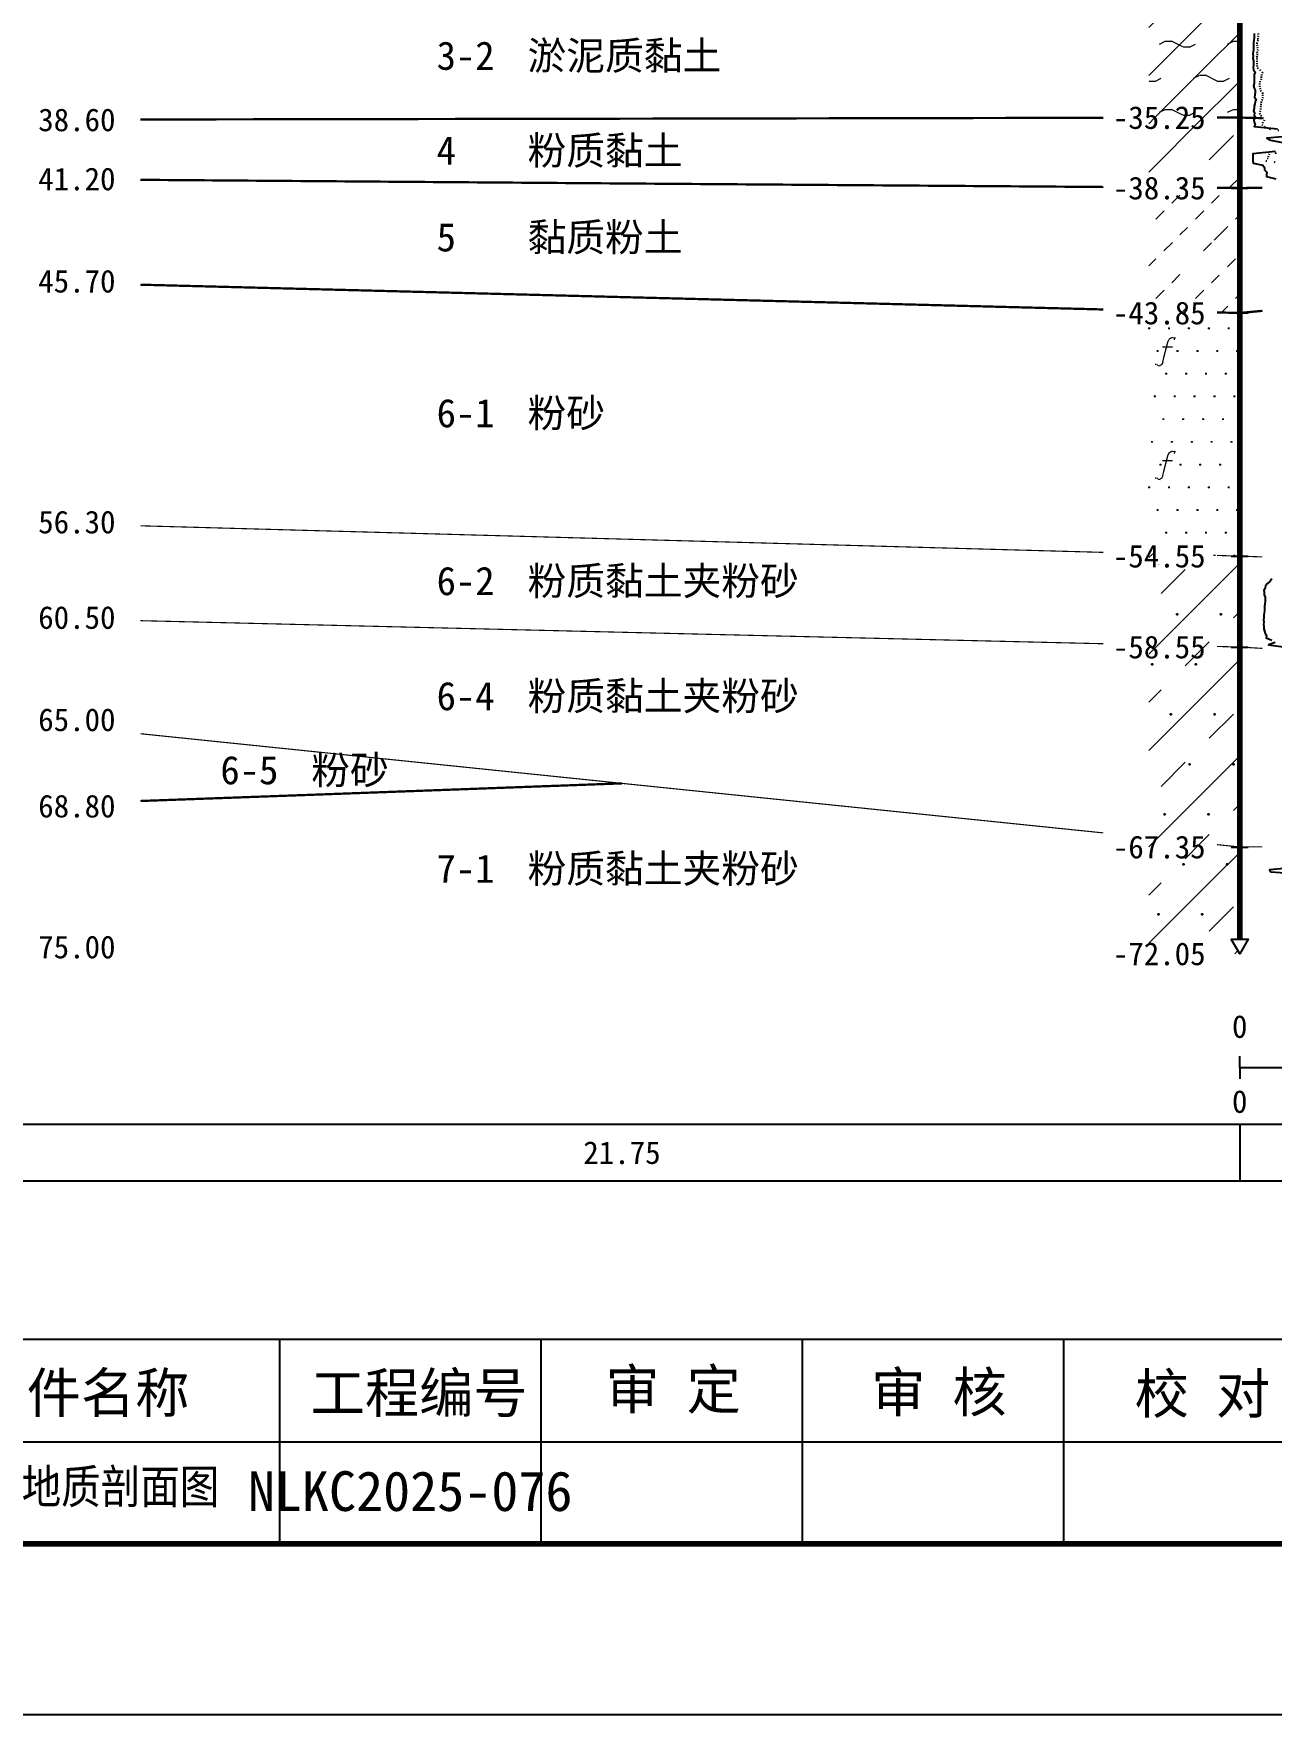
# Model space of a CAD drawing. Extents: x -37 to 3540, y -1485 to 297.
# Drawn here: x 1526.2 to 1635.2, y -1485 to -1337.1 of the extents above; entities that cross this region are included whole.
import ezdxf
from ezdxf.enums import TextEntityAlignment as Align

# ---------------------------------------------------------------- set-up
doc = ezdxf.new("R2010")
doc.units = 0
doc.linetypes.add('DOT', pattern=[6.35, 0, -6.35])
doc.layers.get('0').update_dxf_attribs({"linetype": 'CONTINUOUS'})
for name, color, linetype in [('CURVE', 200, 'CONTINUOUS'), ('FRAME', 7, 'CONTINUOUS'), ('HOLE', 41, 'CONTINUOUS'), ('RULER', 7, 'CONTINUOUS'), ('STRATUM', 241, 'CONTINUOUS')]:
    doc.layers.add(name, color=color, linetype=linetype)
doc.layers.add('HATCH', color=7, linetype='CONTINUOUS', lineweight=13)
doc.styles.add('ST', font='')
doc.styles.get('ST').set_extended_font_data('SimSun')
pattern_1 = [(45, (1335.897, -1485), (-4.24264, 4.24264), [10, 0]), (45, (1336.958, -1488.182), (-2.12132, 6.36396), [3, -3])]
pattern_2 = [(82.875, (1334.0608, -1487.6533), (0.000812, 22.000388), [0.1964, -177.1742]), (143.13, (1334.283, -1487.82), (-65.99992, 44.00012), [0.2778, -109.7222]), (172.875, (1334.673, -1487.8687), (-154.00054, 21.999253), [0.3929, -176.9777]), (206.565, (1335.066, -1487.672), (-21.99935, -21.9993), [0.439, -48.753]), (243.435, (1335.262, -1487.28), (2e-05, -21.99933), [0.439, -48.7552]), (255.964, (1335.4583, -1486.494), (-0.00044, -21.9989), [0.8099, -89.8983]), (255.964, (1336.1404, -1483.7656), (-0.00044, -21.9989), [2.8124, -87.8958]), (255.964, (1336.291, -1483.163), (-0.00044, -21.9989), [0.6212, -90.087]), (216.87, (1336.7096, -1482.6037), (-21.99996, -22.00004), [0.2778, -109.7222]), (243.435, (1336.487, -1482.77), (2e-05, -21.99933), [0.439, -48.7552]), (206.565, (1337.102, -1482.407), (-21.99935, -21.9993), [0.439, -48.753]), (172.875, (1337.492, -1482.456), (-154.00054, 21.999253), [0.3929, -176.9777]), (143.13, (1337.7143, -1482.6228), (-65.99992, 44.00012), [0.2778, -109.7222]), (82.875, (1337.69, -1482.8177), (0.000812, 22.000388), [0.1964, -177.1742]), (0, (1335.172, -1484.252), (0, 22), [1.9643, -20.0357]), (0, (1335.952, -1485), (2.2, 4.4), [0, -3.85]), (0, (1335.897, -1484.945), (2.2, 4.4), [0, -3.85]), (0, (1335.897, -1485), (2.2, 4.4), [0, -3.85]), (0, (1335.842, -1485), (2.2, 4.4), [0, -3.85]), (0, (1335.897, -1485.055), (2.2, 4.4), [0, -3.85])]

# ---------------------------------------------------------------- blocks, each defined once
blk = doc.blocks.new('图签_A3长')
for p, q in [((0, 18), (-380, 18)), ((-188, 0), (-188, 18)), ((-165, 0), (-165, 18)), ((-142, 0), (-142, 18)), ((-119, 0), (-119, 18)), ((-320, 9), (0, 9)), ((-380, 0), (0, 0))]:
    blk.add_line(p, q)
at = {"style": 'ST'}
for s, p in [('图件名称', (-205.49, 13.3)), ('工程编号', (-175.73, 13.3)), ('审 定', (-153.38, 13.61)), ('审 核', (-129.99, 13.36)), ('校 对', (-106.8, 13.23))]:
    blk.add_text(s, height=3.5, dxfattribs=at).set_placement(p, align=Align.MIDDLE_CENTER)
for tag, p in [('01＿单位名称', (-349.98, 8.36)), ('02＿工程名称', (-271.3, 5.16)), ('04＿工程编号', (-176.51, 4.65)), ('05＿日期', (-35.59, 4.65)), ('06＿图号', (-11.16, 4.91))]:
    blk.add_attdef(tag, text='', height=3.5, dxfattribs=at).set_placement(p, align=Align.MIDDLE_CENTER)
at = {"style": 'ST', "width": 0.85}
blk.add_attdef('03＿图件名称', text='', height=3, dxfattribs=at).set_placement((-205.49, 5.05), align=Align.MIDDLE_CENTER)

msp = doc.modelspace()

# ---------------------------------------------------------------- hatches: boundary and pattern name
at = {"layer": 'HATCH'}
h = msp.add_hatch(dxfattribs=at)
h.set_pattern_fill('YNNT', color=251, style=0)
h.set_pattern_definition([(45, (1335.897, -1485), (-2.12132, 2.12132), [10, 0]), (26.565, (1336.971, -1485.2536), (5.999823, 5.999812), [0.567, -12.849]), (0, (1336.404, -1485.2536), (0, 6), [0.567, -5.433]), (26.565, (1334.3157, -1485), (5.999823, 5.999812), [0.567, -12.849]), (0, (1334.823, -1484.7464), (0, 6), [0.567, -5.433]), (153.435, (1336.404, -1485.2536), (-5.999818, -5e-06), [1.134, -12.2826]), (26.565, (1339.971, -1482.2536), (5.999823, 5.999812), [0.567, -12.849]), (0, (1339.404, -1482.2536), (0, 6), [0.567, -5.433]), (26.565, (1337.3157, -1482), (5.999823, 5.999812), [0.567, -12.849]), (0, (1337.823, -1481.7464), (0, 6), [0.567, -5.433]), (153.435, (1339.404, -1482.2536), (-5.999818, -5e-06), [1.134, -12.2826])])
h.paths.add_polyline_path([(1632.38, -1335.26), (1624.38, -1335.05), (1624.38, -1344.47), (1632.38, -1344.46)])
h.paths.add_polyline_path([(1620.31, -1345.95), (1629.87, -1345.95), (1629.87, -1343.01), (1620.31, -1343.01)], flags=9)
h.paths.add_polyline_path([(1620.31, -1336.75), (1629.87, -1336.75), (1629.87, -1333.81), (1620.31, -1333.81)], flags=9)
h = msp.add_hatch(dxfattribs=at)
h.set_pattern_fill('FZNT', color=32, style=0)
h.set_pattern_definition(pattern_1)
h.paths.add_polyline_path([(1632.38, -1344.46), (1624.38, -1344.47), (1624.38, -1350.6), (1632.38, -1350.66)])
h.paths.add_polyline_path([(1620.31, -1352.15), (1629.87, -1352.15), (1629.87, -1349.21), (1620.31, -1349.21)], flags=9)
h.paths.add_polyline_path([(1620.31, -1345.95), (1629.87, -1345.95), (1629.87, -1343.01), (1620.31, -1343.01)], flags=9)
h = msp.add_hatch(dxfattribs=at)
h.set_pattern_fill('NZFT', color=52, style=0)
h.set_pattern_definition([(45, (1335.897, -1485), (-6e-07, 6.99998), [0.9473, -8.9522]), (45, (1337.297, -1483.6), (-6e-07, 6.99998), [0.9869, -8.9126]), (45, (1338.697, -1482.2), (-6e-07, 6.99998), [1.06018, -8.83931]), (45, (1340.097, -1480.8), (-6e-07, 6.99998), [0.94918, -8.95032]), (45, (1341.497, -1479.4), (-6e-07, 6.99998), [1.0365, -8.863]), (45, (1339.397, -1485), (-6e-07, 6.99998), [1.01335, -8.88615]), (45, (1340.797, -1483.6), (-6e-07, 6.99998), [1.07896, -12.12037]), (45, (1342.197, -1482.2), (-6e-07, 6.99998), [0.99882, -8.90067]), (45, (1336.597, -1480.8), (-4e-07, 6.99998), [1.05533, -8.84416]), (45, (1337.997, -1479.4), (-4e-07, 6.99998), [1.0365, -8.863])])
h.paths.add_polyline_path([(1632.38, -1350.66), (1624.38, -1350.6), (1624.38, -1361.45), (1632.38, -1361.66)])
h.paths.add_polyline_path([(1620.31, -1363.15), (1629.87, -1363.15), (1629.87, -1360.21), (1620.31, -1360.21)], flags=9)
h.paths.add_polyline_path([(1620.31, -1352.15), (1629.87, -1352.15), (1629.87, -1349.21), (1620.31, -1349.21)], flags=9)
h = msp.add_hatch(dxfattribs=at)
h.set_pattern_fill('FS', color=142, style=0)
h.set_pattern_definition([(82.875, (1335.0624, -1486.206), (0.0003693, 10.0001764), [0.0893, -80.5337]), (143.13, (1335.1634, -1486.2818), (-29.999964, 20.000054), [0.12627, -49.87373]), (172.875, (1335.3406, -1486.304), (-70.0002457, 9.9996603), [0.17857, -80.44443]), (206.565, (1335.519, -1486.2147), (-9.999705, -9.99969), [0.19954, -22.16046]), (243.435, (1335.6083, -1486.0363), (9e-06, -9.999696), [0.19954, -22.16146]), (255.964, (1335.6976, -1485.679), (-0.0002, -9.999501), [0.36813, -40.86287]), (255.964, (1336.0076, -1484.439), (-0.0002, -9.999501), [1.27838, -39.95262]), (255.964, (1336.076, -1484.165), (-0.0002, -9.999501), [0.28235, -40.94865]), (216.87, (1336.2663, -1483.9108), (-9.999982, -10.000018), [0.12627, -49.87373]), (243.435, (1336.1653, -1483.9865), (9e-06, -9.999696), [0.19954, -22.16146]), (206.565, (1336.445, -1483.8215), (-9.999705, -9.99969), [0.19954, -22.16046]), (172.875, (1336.622, -1483.8437), (-70.0002457, 9.9996603), [0.17857, -80.44443]), (143.13, (1336.723, -1483.9194), (-29.999964, 20.000054), [0.12627, -49.87373]), (82.875, (1336.712, -1484.008), (0.0003693, 10.0001764), [0.0893, -80.5337]), (0, (1335.567, -1484.66), (0, 10), [0.89286, -9.10714]), (0, (1335.922, -1485), (1, 2), [0, -1.75]), (0, (1335.897, -1484.975), (1, 2), [0, -1.75]), (0, (1335.897, -1485), (1, 2), [0, -1.75]), (0, (1335.872, -1485), (1, 2), [0, -1.75]), (0, (1335.897, -1485.025), (1, 2), [0, -1.75])])
h.paths.add_polyline_path([(1632.38, -1361.66), (1624.38, -1361.45), (1624.38, -1382.84), (1632.38, -1383.06)])
h.paths.add_polyline_path([(1620.32, -1384.54), (1629.86, -1384.54), (1629.86, -1381.64), (1620.32, -1381.64)], flags=9)
h.paths.add_polyline_path([(1620.31, -1363.15), (1629.87, -1363.15), (1629.87, -1360.21), (1620.31, -1360.21)], flags=9)
h = msp.add_hatch(dxfattribs=at)
h.set_pattern_fill('FZNT', color=32, style=0)
h.set_pattern_definition(pattern_1)
h.paths.add_polyline_path([(1632.38, -1383.06), (1624.38, -1382.84), (1624.38, -1390.87), (1632.38, -1391.06)])
h.paths.add_polyline_path([(1620.31, -1392.55), (1629.87, -1392.55), (1629.87, -1389.61), (1620.31, -1389.61)], flags=9)
h.paths.add_polyline_path([(1620.32, -1384.54), (1629.86, -1384.54), (1629.86, -1381.64), (1620.32, -1381.64)], flags=9)
h = msp.add_hatch(dxfattribs=at)
h.set_pattern_fill('FS', color=32, scale=2.2, style=0)
h.set_pattern_definition(pattern_2)
h.paths.add_polyline_path([(1632.38, -1383.06), (1624.38, -1382.84), (1624.38, -1390.87), (1632.38, -1391.06)])
h.paths.add_polyline_path([(1620.31, -1392.55), (1629.87, -1392.55), (1629.87, -1389.61), (1620.31, -1389.61)], flags=9)
h.paths.add_polyline_path([(1620.32, -1384.54), (1629.86, -1384.54), (1629.86, -1381.64), (1620.32, -1381.64)], flags=9)
h = msp.add_hatch(dxfattribs=at)
h.set_pattern_fill('FZNT', color=32, style=0)
h.set_pattern_definition(pattern_1)
h.paths.add_polyline_path([(1632.38, -1391.06), (1624.38, -1390.87), (1624.38, -1407.83), (1632.38, -1408.66)])
h.paths.add_polyline_path([(1620.31, -1410.15), (1629.87, -1410.15), (1629.87, -1407.21), (1620.31, -1407.21)], flags=9)
h.paths.add_polyline_path([(1620.31, -1392.55), (1629.87, -1392.55), (1629.87, -1389.61), (1620.31, -1389.61)], flags=9)
h = msp.add_hatch(dxfattribs=at)
h.set_pattern_fill('FS', color=32, scale=2.2, style=0)
h.set_pattern_definition(pattern_2)
h.paths.add_polyline_path([(1632.38, -1391.06), (1624.38, -1390.87), (1624.38, -1407.83), (1632.38, -1408.66)])
h.paths.add_polyline_path([(1620.31, -1410.15), (1629.87, -1410.15), (1629.87, -1407.21), (1620.31, -1407.21)], flags=9)
h.paths.add_polyline_path([(1620.31, -1392.55), (1629.87, -1392.55), (1629.87, -1389.61), (1620.31, -1389.61)], flags=9)
h = msp.add_hatch(dxfattribs=at)
h.set_pattern_fill('FZNT', color=32, style=0)
h.set_pattern_definition(pattern_1)
h.paths.add_polyline_path([(1632.38, -1408.66), (1624.38, -1407.83), (1624.38, -1418.06), (1632.38, -1418.06), (1631.63, -1416.76), (1632.38, -1416.76)])
h.paths.add_polyline_path([(1620.31, -1419.55), (1629.87, -1419.55), (1629.87, -1416.61), (1620.31, -1416.61)], flags=9)
h.paths.add_polyline_path([(1620.31, -1410.15), (1629.87, -1410.15), (1629.87, -1407.21), (1620.31, -1407.21)], flags=9)
h = msp.add_hatch(dxfattribs=at)
h.set_pattern_fill('FS', color=32, scale=2.2, style=0)
h.set_pattern_definition(pattern_2)
h.paths.add_polyline_path([(1632.38, -1408.66), (1624.38, -1407.83), (1624.38, -1418.06), (1632.38, -1418.06), (1631.63, -1416.76), (1632.38, -1416.76)])
h.paths.add_polyline_path([(1620.31, -1419.55), (1629.87, -1419.55), (1629.87, -1416.61), (1620.31, -1416.61)], flags=9)
h.paths.add_polyline_path([(1620.31, -1410.15), (1629.87, -1410.15), (1629.87, -1407.21), (1620.31, -1407.21)], flags=9)

# ---------------------------------------------------------------- linework, layer by layer
at = {"layer": 'CURVE', "color": 30, "linetype": 'Continuous'}
for points in [[(1633.65, -1337.06), (1633.64, -1337.26), (1633.64, -1337.46), (1633.61, -1337.66), (1633.58, -1337.86), (1633.58, -1338.06), (1633.59, -1338.26), (1633.6, -1338.46), (1633.56, -1338.66), (1633.52, -1338.86), (1633.55, -1339.06), (1633.52, -1339.26), (1633.59, -1339.46), (1633.58, -1339.66), (1633.58, -1339.86), (1633.55, -1340.06), (1633.58, -1340.26), (1633.74, -1340.46), (1633.66, -1340.66), (1633.66, -1340.86), (1633.65, -1341.06), (1633.66, -1341.26), (1633.64, -1341.46), (1633.59, -1341.66), (1633.64, -1341.86), (1633.75, -1342.06), (1633.75, -1342.26), (1633.7, -1342.46), (1633.68, -1342.66), (1633.82, -1342.86), (1633.74, -1343.06), (1633.71, -1343.26), (1633.64, -1343.46), (1633.64, -1343.66), (1633.6, -1343.86), (1633.68, -1344.06), (1633.64, -1344.26), (1633.8, -1344.46), (1633.63, -1344.66), (1633.64, -1344.86), (1633.75, -1345.06), (1633.65, -1345.26), (1635.71, -1345.46)], [(1637.15, -1346.06), (1634.77, -1346.26), (1635.1, -1346.46), (1636.13, -1346.66)], [(1635.52, -1347.46), (1633.52, -1347.66), (1633.52, -1347.86), (1633.52, -1348.06), (1633.54, -1348.26), (1633.55, -1348.46), (1634.41, -1348.66), (1634.56, -1348.86), (1634.57, -1349.06), (1634.77, -1349.26), (1634.73, -1349.46), (1634.73, -1349.66), (1635.57, -1349.86)], [(1635.22, -1385.06), (1635.05, -1385.26), (1634.81, -1385.46), (1634.66, -1385.66), (1634.63, -1385.86), (1634.49, -1386.06), (1634.52, -1386.26), (1634.54, -1386.46), (1634.62, -1386.66), (1634.62, -1386.86), (1634.63, -1387.06), (1634.6, -1387.26), (1634.57, -1387.46), (1634.56, -1387.66), (1634.56, -1387.86), (1634.53, -1388.06), (1634.51, -1388.26), (1634.49, -1388.46), (1634.47, -1388.66), (1634.49, -1388.86), (1634.47, -1389.06), (1634.49, -1389.26), (1634.49, -1389.46), (1634.55, -1389.66), (1634.61, -1389.86), (1634.73, -1390.06), (1634.7, -1390.26), (1635.2, -1390.46)], [(1635.49, -1390.66), (1634.9, -1390.86), (1636.43, -1391.06)], [(1637.24, -1410.46), (1635.01, -1410.66), (1635.11, -1410.86), (1638.03, -1411.06)]]:
    msp.add_lwpolyline(points, dxfattribs=at)
at = {"layer": 'CURVE', "color": 100, "linetype": 'DOT', "ltscale": 0.1}
for points in [[(1634, -1337.06), (1634, -1337.26), (1633.97, -1337.46), (1633.99, -1337.66), (1633.89, -1337.86), (1633.9, -1338.06), (1633.91, -1338.26), (1633.98, -1338.46), (1633.9, -1338.66), (1633.92, -1338.86), (1633.88, -1339.06), (1633.89, -1339.26), (1633.9, -1339.46), (1633.9, -1339.66), (1633.9, -1339.86), (1633.95, -1340.06), (1634.13, -1340.26), (1634.42, -1340.46), (1634.29, -1340.66), (1634.28, -1340.86), (1634.28, -1341.06), (1634.16, -1341.26), (1634.12, -1341.46), (1634.11, -1341.66), (1634.15, -1341.86), (1634.21, -1342.06), (1634.39, -1342.26), (1634.37, -1342.46), (1634.4, -1342.66), (1634.37, -1342.86), (1634.28, -1343.06), (1634.25, -1343.26), (1634.23, -1343.46), (1634.21, -1343.66), (1634.19, -1343.86), (1634.13, -1344.06), (1634.24, -1344.26), (1634.37, -1344.46), (1634.54, -1344.66), (1634.42, -1344.86), (1634.32, -1345.06), (1634.52, -1345.26), (1635, -1345.46), (1636.34, -1345.66)], [(1637.04, -1347.46), (1634.97, -1347.66), (1634.89, -1347.86), (1634.85, -1348.06), (1634.68, -1348.26), (1636.13, -1348.46)]]:
    msp.add_lwpolyline(points, dxfattribs=at)
at = {"layer": 'FRAME', "color": 245, "linetype": 'Continuous'}
msp.add_lwpolyline([(1335.9, -1485), (1755.9, -1485), (1755.9, -1188), (1335.9, -1188)], close=True, dxfattribs=at)
at = {"layer": 'FRAME', "linetype": 'Continuous', "const_width": 0.5}
msp.add_lwpolyline([(1355.9, -1470), (1735.9, -1470), (1735.9, -1203), (1355.9, -1203)], close=True, dxfattribs=at)
at = {"layer": 'HOLE', "linetype": 'Continuous', "const_width": 0.5}
msp.add_lwpolyline([(1632.38, -1268.06), (1632.38, -1416.76)], dxfattribs=at)
at = {"layer": 'HOLE', "linetype": 'Continuous'}
for points in [[(1631.63, -1344.46), (1633.13, -1344.46)], [(1631.63, -1350.66), (1633.13, -1350.66)], [(1631.63, -1361.66), (1633.13, -1361.66)], [(1631.63, -1383.06), (1633.13, -1383.06)], [(1631.63, -1391.06), (1633.13, -1391.06)], [(1631.63, -1408.66), (1633.13, -1408.66)]]:
    msp.add_lwpolyline(points, dxfattribs=at)
msp.add_lwpolyline([(1631.63, -1416.76), (1633.13, -1416.76), (1632.38, -1418.06)], close=True, dxfattribs=at)
at = {"layer": 'RULER', "linetype": 'Continuous'}
for points in [[(1632.38, -1428.06), (1632.38, -1427.06)], [(1632.38, -1428.06), (1672.38, -1428.06)], [(1632.38, -1428.06), (1632.38, -1429.06)], [(1523.65, -1433.06), (1632.38, -1433.06), (1632.38, -1438.06), (1523.65, -1438.06)], [(1632.38, -1433.06), (1672.12, -1433.06), (1672.12, -1438.06), (1632.38, -1438.06)]]:
    msp.add_lwpolyline(points, dxfattribs=at)
at = {"layer": 'STRATUM', "linetype": 'Continuous'}
for points, const_width in [([(1535.65, -1344.63), (1578.02, -1344.56), (1620.38, -1344.48)], 0.2), ([(1630.38, -1344.46), (1632.38, -1344.46), (1634.38, -1344.51)], 0.2), ([(1535.65, -1349.94), (1578.02, -1350.26), (1620.38, -1350.57)], 0.2), ([(1630.38, -1350.64), (1632.38, -1350.66), (1634.38, -1350.65)], 0.2), ([(1535.65, -1359.17), (1578.02, -1360.26), (1620.38, -1361.35)], 0.2), ([(1630.38, -1361.61), (1632.38, -1361.66), (1634.38, -1361.47)], 0.2), ([(1535.65, -1380.39), (1578.02, -1381.56), (1620.38, -1382.73)], 0.1), ([(1630.38, -1383), (1632.38, -1383.06), (1634.38, -1383.13)], 0.1), ([(1535.65, -1388.74), (1578.02, -1389.76), (1620.38, -1390.77)], 0.1), ([(1630.38, -1391.01), (1632.38, -1391.06), (1634.38, -1391.18)], 0.1), ([(1535.65, -1398.69), (1578.02, -1403.06), (1620.38, -1407.42)], 0.1), ([(1535.65, -1404.61), (1550.84, -1404.06), (1578.02, -1403.06)], 0.2), ([(1630.38, -1408.45), (1632.38, -1408.66), (1634.38, -1408.64)], 0.1)]:
    msp.add_lwpolyline(points, dxfattribs=dict(at, const_width=const_width))

# ---------------------------------------------------------------- block references
at = {"layer": 'FRAME'}
ref = msp.add_blockref('图签_A3长', (1735.9, -1470), dxfattribs=at)
ref.add_attrib('03＿图件名称', '工程地质剖面图', dxfattribs={"layer": '0', "height": 3, "style": 'ST', "width": 0.85}).set_placement((1530.41, -1464.95), align=Align.MIDDLE_CENTER)
ref.add_attrib('04＿工程编号', 'NLKC2025-076', dxfattribs={"layer": '0', "height": 3.5, "style": 'ST'}).set_placement((1559.38, -1465.35), align=Align.MIDDLE_CENTER)

# ---------------------------------------------------------------- texts
at = {"layer": 'HOLE', "style": 'ST'}
for s, p in [('38.60', (1526.65, -1344.66)), ('41.20', (1526.65, -1349.86)), ('45.70', (1526.65, -1358.86)), ('56.30', (1526.65, -1380.06)), ('60.50', (1526.65, -1388.46)), ('65.00', (1526.65, -1397.46)), ('68.80', (1526.65, -1405.06)), ('75.00', (1526.65, -1417.46))]:
    msp.add_text(s, height=2, dxfattribs=at).set_placement(p, align=Align.MIDDLE_LEFT)
for s, p in [('-35.25', (1629.38, -1344.46)), ('-38.35', (1629.38, -1350.66)), ('-43.85', (1629.38, -1361.66)), ('-54.55', (1629.38, -1383.06)), ('-58.55', (1629.38, -1391.06)), ('-67.35', (1629.38, -1408.66)), ('-72.05', (1629.38, -1418.06))]:
    msp.add_text(s, height=2, dxfattribs=at).set_placement(p, align=Align.MIDDLE_RIGHT)
at = {"layer": 'RULER', "style": 'ST'}
msp.add_text('0', height=2, dxfattribs=at).set_placement((1632.38, -1426.06), align=Align.BOTTOM_CENTER)
msp.add_text('0', height=2, dxfattribs=at).set_placement((1632.38, -1430.06), align=Align.TOP_CENTER)
msp.add_text('21.75', height=2, dxfattribs=at).set_placement((1578.02, -1435.56), align=Align.MIDDLE_CENTER)
at = {"layer": 'STRATUM', "style": 'ST'}
for s, p in [('3-2', (1561.71, -1339.01)), ('淤泥质黏土', (1569.71, -1339.01)), ('粉质黏土', (1569.71, -1347.36)), ('4', (1561.71, -1347.36)), ('黏质粉土', (1569.71, -1354.99)), ('5', (1561.71, -1354.99)), ('6-1', (1561.71, -1370.47)), ('粉砂', (1569.71, -1370.47)), ('6-2', (1561.71, -1385.24)), ('粉质黏土夹粉砂', (1569.71, -1385.24)), ('6-4', (1561.71, -1395.37)), ('粉质黏土夹粉砂', (1569.71, -1395.37)), ('6-5', (1542.68, -1401.89)), ('粉砂', (1550.68, -1401.89)), ('7-1', (1561.71, -1410.56)), ('粉质黏土夹粉砂', (1569.71, -1410.56))]:
    msp.add_text(s, height=2.5, dxfattribs=at).set_placement(p, align=Align.MIDDLE_LEFT)

doc.saveas('drawing.dxf')
